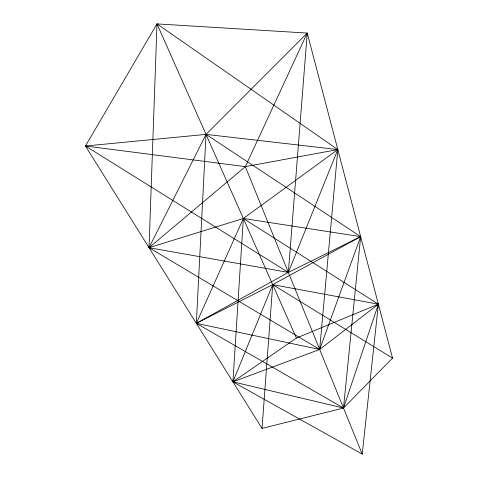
<?xml version="1.0" encoding="UTF-8"?>
<svg xmlns="http://www.w3.org/2000/svg" width="478" height="478" viewBox="0 0 478 478"><rect width="100%" height="100%" fill="white"/><g stroke="black" fill="none" stroke-linecap="round" stroke-linejoin="round"><path stroke-width="0.72" d="M156.987 23.9L149.034 247.688L319.674 349.454L378.385 304.187L243.35 218.482L149.034 247.688L206.024 134.378L307.235 33.066L392.534 358.112L343.503 408.039L262.028 428.402L85.466 146.011L156.987 23.9L307.235 33.066L288.354 272.424L196.339 323.343L343.503 408.039L378.385 304.187L272.711 284.649L196.339 323.343L206.024 134.378L337.809 149.572L319.674 349.454L232.911 381.832L243.35 218.482L337.809 149.572L156.987 23.9L296.42 338.06L232.911 381.832L362.228 454.1L378.385 304.187L296.42 338.06M262.028 428.402L272.711 284.649L360.657 236.64L206.024 134.378L85.466 146.011L288.354 272.424L360.657 236.64L343.503 408.039L232.911 381.832L272.711 284.649L392.534 358.112M85.466 146.011L245.339 166.637L337.809 149.572L288.354 272.424L149.034 247.688L245.339 166.637L307.235 33.066M245.339 166.637L362.228 454.1M360.657 236.64L319.674 349.454L196.339 323.343L243.35 218.482L360.657 236.64"/></g></svg>
